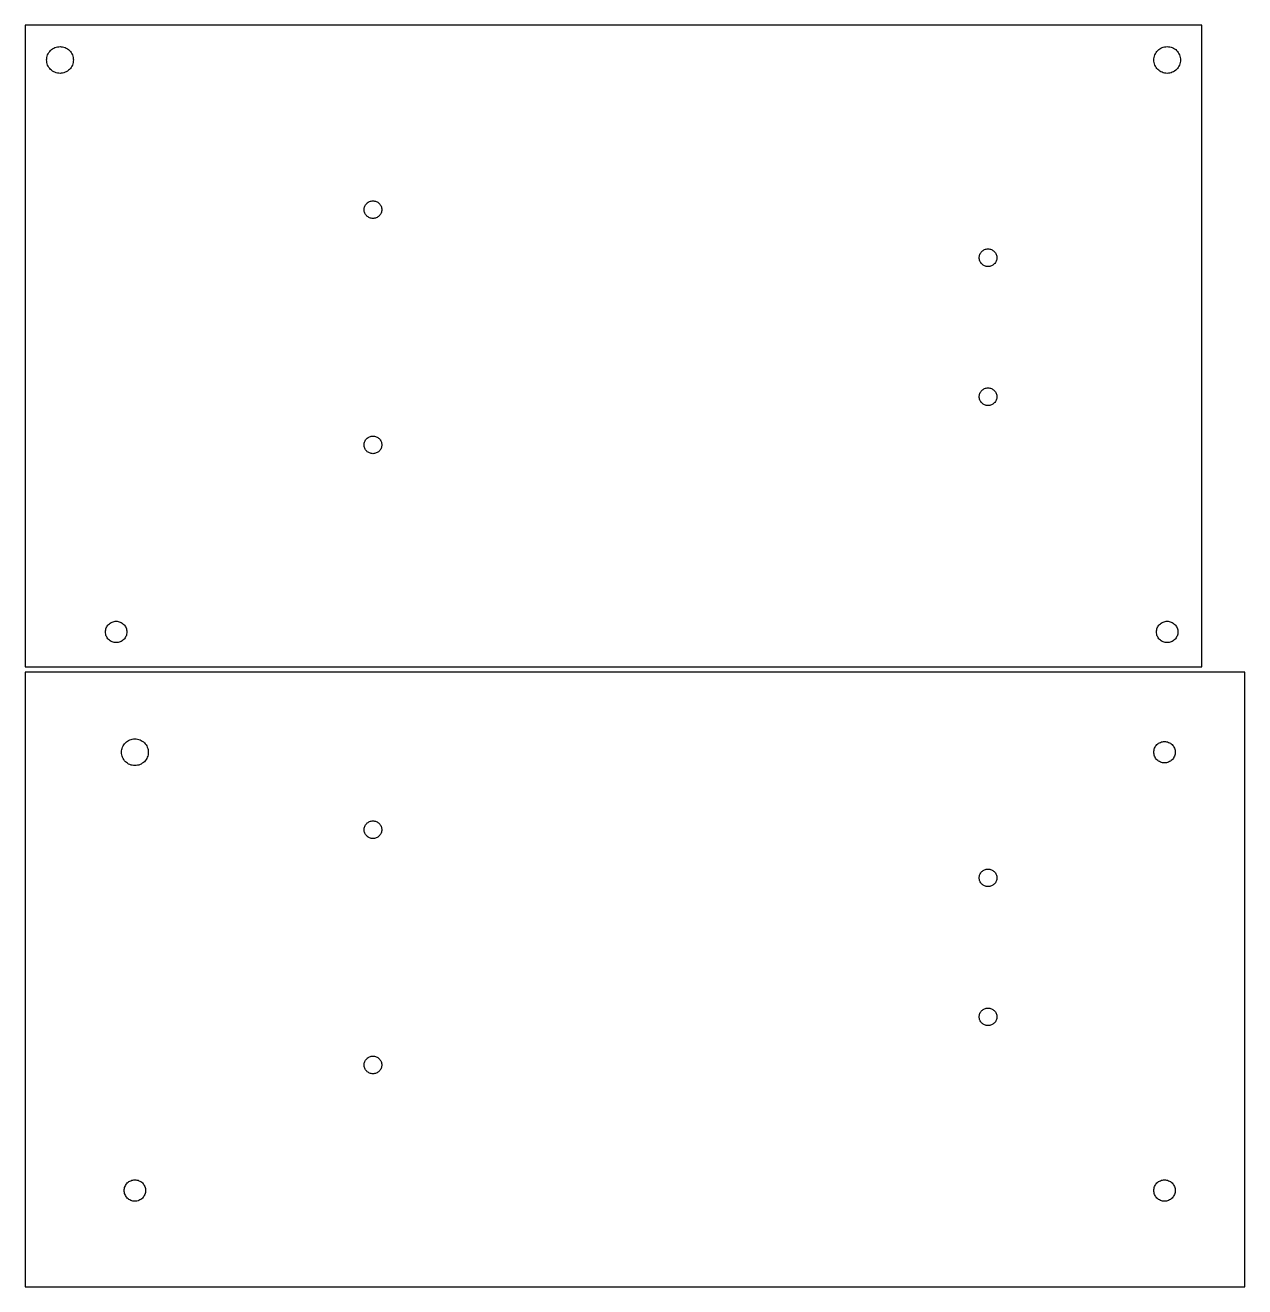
# Model space of a CAD drawing. Header units: metres. Extents: x 0 to 228, y 0 to 357.
# Drawn here: x 0 to 228, y 0 to 236 of the extents above; entities that cross this region are included whole.
import ezdxf

# ---------------------------------------------------------------- set-up
doc = ezdxf.new("R2010")
doc.units = ezdxf.units.M

msp = doc.modelspace()

# ---------------------------------------------------------------- linework, layer by layer
for p, q in [((220, 236), (0, 236)), ((0, 236), (0, 116)), ((220, 116), (220, 236)), ((4.73222, 231.268), (4.91402, 231.433)), ((4.91402, 231.433), (5.11107, 231.579)), ((5.11107, 231.579), (5.3215, 231.705)), ((5.3215, 231.705), (5.54329, 231.81)), ((5.54329, 231.81), (5.77428, 231.892)), ((5.77428, 231.892), (6.01227, 231.952)), ((6.01227, 231.952), (6.25494, 231.988)), ((6.25494, 231.988), (6.5, 232)), ((6.5, 232), (6.74504, 231.988)), ((6.74504, 231.988), (6.98772, 231.952)), ((6.98772, 231.952), (7.22571, 231.892)), ((7.22571, 231.892), (7.4567, 231.81)), ((7.4567, 231.81), (7.67848, 231.705)), ((7.67848, 231.705), (7.88892, 231.579)), ((7.88892, 231.579), (8.08597, 231.433)), ((8.08597, 231.433), (8.26776, 231.268)), ((211.732, 231.268), (211.914, 231.433)), ((211.914, 231.433), (212.111, 231.579)), ((212.111, 231.579), (212.322, 231.705)), ((212.322, 231.705), (212.543, 231.81)), ((212.543, 231.81), (212.774, 231.892)), ((212.774, 231.892), (213.012, 231.952)), ((213.012, 231.952), (213.255, 231.988)), ((213.255, 231.988), (213.5, 232)), ((213.5, 232), (213.745, 231.988)), ((213.745, 231.988), (213.988, 231.952)), ((213.988, 231.952), (214.226, 231.892)), ((214.226, 231.892), (214.457, 231.81)), ((214.457, 231.81), (214.678, 231.705)), ((214.678, 231.705), (214.889, 231.579)), ((214.889, 231.579), (215.086, 231.433)), ((215.086, 231.433), (215.268, 231.268)), ((4, 229.5), (4.01202, 229.745)), ((4.01202, 229.255), (4, 229.5)), ((4.01202, 229.745), (4.04803, 229.988)), ((4.04803, 229.012), (4.01202, 229.255)), ((4.04803, 229.988), (4.10764, 230.226)), ((4.10764, 228.774), (4.04803, 229.012)), ((4.10764, 230.226), (4.19029, 230.457)), ((4.19029, 230.457), (4.2952, 230.678)), ((4.2952, 230.678), (4.42133, 230.889)), ((4.42133, 230.889), (4.56746, 231.086)), ((4.56746, 231.086), (4.73222, 231.268)), ((8.26776, 231.268), (8.43253, 231.086)), ((8.43253, 231.086), (8.57866, 230.889)), ((8.57866, 230.889), (8.70479, 230.678)), ((8.70479, 230.678), (8.80969, 230.457)), ((8.80969, 230.457), (8.89235, 230.226)), ((8.89235, 230.226), (8.95195, 229.988)), ((8.95195, 229.012), (8.89235, 228.774)), ((8.95195, 229.988), (8.98796, 229.745)), ((8.98796, 229.255), (8.95195, 229.012)), ((8.98796, 229.745), (9, 229.5)), ((9, 229.5), (8.98796, 229.255)), ((211, 229.5), (211.012, 229.745)), ((211.012, 229.255), (211, 229.5)), ((211.012, 229.745), (211.048, 229.988)), ((211.048, 229.012), (211.012, 229.255)), ((211.048, 229.988), (211.108, 230.226)), ((211.108, 228.774), (211.048, 229.012)), ((211.108, 230.226), (211.19, 230.457)), ((211.19, 230.457), (211.295, 230.678)), ((211.295, 230.678), (211.421, 230.889)), ((211.421, 230.889), (211.567, 231.086)), ((211.567, 231.086), (211.732, 231.268)), ((215.268, 231.268), (215.433, 231.086)), ((215.433, 231.086), (215.579, 230.889)), ((215.579, 230.889), (215.705, 230.678)), ((215.705, 230.678), (215.81, 230.457)), ((215.81, 230.457), (215.892, 230.226)), ((215.892, 230.226), (215.952, 229.988)), ((215.952, 229.012), (215.892, 228.774)), ((215.952, 229.988), (215.988, 229.745)), ((215.988, 229.255), (215.952, 229.012)), ((215.988, 229.745), (216, 229.5)), ((216, 229.5), (215.988, 229.255)), ((4.19029, 228.543), (4.10764, 228.774)), ((4.2952, 228.322), (4.19029, 228.543)), ((4.42133, 228.111), (4.2952, 228.322)), ((4.56746, 227.914), (4.42133, 228.111)), ((4.73222, 227.732), (4.56746, 227.914)), ((4.91402, 227.567), (4.73222, 227.732)), ((5.11107, 227.421), (4.91402, 227.567)), ((5.3215, 227.295), (5.11107, 227.421)), ((5.54329, 227.19), (5.3215, 227.295)), ((5.77428, 227.108), (5.54329, 227.19)), ((6.01227, 227.048), (5.77428, 227.108)), ((6.25494, 227.012), (6.01227, 227.048)), ((6.5, 227), (6.25494, 227.012)), ((6.74504, 227.012), (6.5, 227)), ((6.98772, 227.048), (6.74504, 227.012)), ((7.22571, 227.108), (6.98772, 227.048)), ((7.4567, 227.19), (7.22571, 227.108)), ((7.67848, 227.295), (7.4567, 227.19)), ((7.88892, 227.421), (7.67848, 227.295)), ((8.08597, 227.567), (7.88892, 227.421)), ((8.26776, 227.732), (8.08597, 227.567)), ((8.43253, 227.914), (8.26776, 227.732)), ((8.57866, 228.111), (8.43253, 227.914)), ((8.70479, 228.322), (8.57866, 228.111)), ((8.80969, 228.543), (8.70479, 228.322)), ((8.89235, 228.774), (8.80969, 228.543)), ((211.19, 228.543), (211.108, 228.774)), ((211.295, 228.322), (211.19, 228.543)), ((211.421, 228.111), (211.295, 228.322)), ((211.567, 227.914), (211.421, 228.111)), ((211.732, 227.732), (211.567, 227.914)), ((211.914, 227.567), (211.732, 227.732)), ((212.111, 227.421), (211.914, 227.567)), ((212.322, 227.295), (212.111, 227.421)), ((212.543, 227.19), (212.322, 227.295)), ((212.774, 227.108), (212.543, 227.19)), ((213.012, 227.048), (212.774, 227.108)), ((213.255, 227.012), (213.012, 227.048)), ((213.5, 227), (213.255, 227.012)), ((213.745, 227.012), (213.5, 227)), ((213.988, 227.048), (213.745, 227.012)), ((214.226, 227.108), (213.988, 227.048)), ((214.457, 227.19), (214.226, 227.108)), ((214.678, 227.295), (214.457, 227.19)), ((214.889, 227.421), (214.678, 227.295)), ((215.086, 227.567), (214.889, 227.421)), ((215.268, 227.732), (215.086, 227.567)), ((215.433, 227.914), (215.268, 227.732)), ((215.579, 228.111), (215.433, 227.914)), ((215.705, 228.322), (215.579, 228.111)), ((215.81, 228.543), (215.705, 228.322)), ((215.892, 228.774), (215.81, 228.543)), ((64.2222, 202.955), (64.3686, 203.024)), ((64.3686, 203.024), (64.521, 203.079)), ((64.521, 203.079), (64.6781, 203.118)), ((64.6781, 203.118), (64.8383, 203.142)), ((64.8383, 203.142), (65, 203.15)), ((65, 203.15), (65.1617, 203.142)), ((65.1617, 203.142), (65.3219, 203.118)), ((65.3219, 203.118), (65.479, 203.079)), ((65.479, 203.079), (65.6314, 203.024)), ((65.6314, 203.024), (65.7778, 202.955)), ((63.35, 201.5), (63.3579, 201.662)), ((63.3579, 201.338), (63.35, 201.5)), ((63.3579, 201.662), (63.3817, 201.822)), ((63.3817, 201.178), (63.3579, 201.338)), ((63.3817, 201.822), (63.4211, 201.979)), ((63.4211, 201.021), (63.3817, 201.178)), ((63.4211, 201.979), (63.4756, 202.131)), ((63.4756, 200.869), (63.4211, 201.021)), ((63.4756, 202.131), (63.5448, 202.278)), ((63.5448, 200.722), (63.4756, 200.869)), ((63.5448, 202.278), (63.6281, 202.417)), ((63.6281, 200.583), (63.5448, 200.722)), ((63.6281, 202.417), (63.7245, 202.547)), ((63.7245, 202.547), (63.8333, 202.667)), ((63.8333, 202.667), (63.9532, 202.775)), ((63.9532, 202.775), (64.0833, 202.872)), ((64.0833, 202.872), (64.2222, 202.955)), ((65.7778, 202.955), (65.9167, 202.872)), ((65.9167, 202.872), (66.0468, 202.775)), ((66.0468, 202.775), (66.1667, 202.667)), ((66.1667, 202.667), (66.2755, 202.547)), ((66.2755, 202.547), (66.3719, 202.417)), ((66.3719, 202.417), (66.4552, 202.278)), ((66.4552, 200.722), (66.3719, 200.583)), ((66.4552, 202.278), (66.5244, 202.131)), ((66.5244, 200.869), (66.4552, 200.722)), ((66.5244, 202.131), (66.5789, 201.979)), ((66.5789, 201.021), (66.5244, 200.869)), ((66.5789, 201.979), (66.6183, 201.822)), ((66.6183, 201.178), (66.5789, 201.021)), ((66.6183, 201.822), (66.6421, 201.662)), ((66.6421, 201.338), (66.6183, 201.178)), ((66.6421, 201.662), (66.65, 201.5)), ((66.65, 201.5), (66.6421, 201.338)), ((63.7245, 200.453), (63.6281, 200.583)), ((63.8333, 200.333), (63.7245, 200.453)), ((63.9532, 200.225), (63.8333, 200.333)), ((64.0833, 200.128), (63.9532, 200.225)), ((64.2222, 200.045), (64.0833, 200.128)), ((64.3686, 199.976), (64.2222, 200.045)), ((64.521, 199.921), (64.3686, 199.976)), ((64.6781, 199.882), (64.521, 199.921)), ((64.8383, 199.858), (64.6781, 199.882)), ((65, 199.85), (64.8383, 199.858)), ((65.1617, 199.858), (65, 199.85)), ((65.3219, 199.882), (65.1617, 199.858)), ((65.479, 199.921), (65.3219, 199.882)), ((65.6314, 199.976), (65.479, 199.921)), ((65.7778, 200.045), (65.6314, 199.976)), ((65.9167, 200.128), (65.7778, 200.045)), ((66.0468, 200.225), (65.9167, 200.128)), ((66.1667, 200.333), (66.0468, 200.225)), ((66.2755, 200.453), (66.1667, 200.333)), ((66.3719, 200.583), (66.2755, 200.453)), ((178.628, 193.417), (178.725, 193.547)), ((178.725, 193.547), (178.833, 193.667)), ((178.833, 193.667), (178.953, 193.775)), ((178.953, 193.775), (179.083, 193.872)), ((179.083, 193.872), (179.222, 193.955)), ((179.222, 193.955), (179.369, 194.024)), ((179.369, 194.024), (179.521, 194.079)), ((179.521, 194.079), (179.678, 194.118)), ((179.678, 194.118), (179.838, 194.142)), ((179.838, 194.142), (180, 194.15)), ((180, 194.15), (180.162, 194.142)), ((180.162, 194.142), (180.322, 194.118)), ((180.322, 194.118), (180.479, 194.079)), ((180.479, 194.079), (180.631, 194.024)), ((180.631, 194.024), (180.778, 193.955)), ((180.778, 193.955), (180.917, 193.872)), ((180.917, 193.872), (181.047, 193.775)), ((181.047, 193.775), (181.167, 193.667)), ((181.167, 193.667), (181.275, 193.547)), ((181.275, 193.547), (181.372, 193.417)), ((178.35, 192.5), (178.358, 192.662)), ((178.358, 192.338), (178.35, 192.5)), ((178.358, 192.662), (178.382, 192.822)), ((178.382, 192.178), (178.358, 192.338)), ((178.382, 192.822), (178.421, 192.979)), ((178.421, 192.021), (178.382, 192.178)), ((178.421, 192.979), (178.476, 193.131)), ((178.476, 191.869), (178.421, 192.021)), ((178.476, 193.131), (178.545, 193.278)), ((178.545, 191.722), (178.476, 191.869)), ((178.545, 193.278), (178.628, 193.417)), ((178.628, 191.583), (178.545, 191.722)), ((178.725, 191.453), (178.628, 191.583)), ((178.833, 191.333), (178.725, 191.453)), ((178.953, 191.225), (178.833, 191.333)), ((179.083, 191.128), (178.953, 191.225)), ((181.047, 191.225), (180.917, 191.128)), ((181.167, 191.333), (181.047, 191.225)), ((181.275, 191.453), (181.167, 191.333)), ((181.372, 191.583), (181.275, 191.453)), ((181.372, 193.417), (181.455, 193.278)), ((181.455, 191.722), (181.372, 191.583)), ((181.455, 193.278), (181.524, 193.131)), ((181.524, 191.869), (181.455, 191.722)), ((181.524, 193.131), (181.579, 192.979)), ((181.579, 192.021), (181.524, 191.869)), ((181.579, 192.979), (181.618, 192.822)), ((181.618, 192.178), (181.579, 192.021)), ((181.618, 192.822), (181.642, 192.662)), ((181.642, 192.338), (181.618, 192.178)), ((181.642, 192.662), (181.65, 192.5)), ((181.65, 192.5), (181.642, 192.338)), ((179.222, 191.045), (179.083, 191.128)), ((179.369, 190.976), (179.222, 191.045)), ((179.521, 190.921), (179.369, 190.976)), ((179.678, 190.882), (179.521, 190.921)), ((179.838, 190.858), (179.678, 190.882)), ((180, 190.85), (179.838, 190.858)), ((180.162, 190.858), (180, 190.85)), ((180.322, 190.882), (180.162, 190.858)), ((180.479, 190.921), (180.322, 190.882)), ((180.631, 190.976), (180.479, 190.921)), ((180.778, 191.045), (180.631, 190.976)), ((180.917, 191.128), (180.778, 191.045)), ((178.725, 167.547), (178.833, 167.667)), ((178.833, 167.667), (178.953, 167.775)), ((178.953, 167.775), (179.083, 167.872)), ((179.083, 167.872), (179.222, 167.955)), ((179.222, 167.955), (179.369, 168.024)), ((179.369, 168.024), (179.521, 168.079)), ((179.521, 168.079), (179.678, 168.118)), ((179.678, 168.118), (179.838, 168.142)), ((179.838, 168.142), (180, 168.15)), ((180, 168.15), (180.162, 168.142)), ((180.162, 168.142), (180.322, 168.118)), ((180.322, 168.118), (180.479, 168.079)), ((180.479, 168.079), (180.631, 168.024)), ((180.631, 168.024), (180.778, 167.955)), ((180.778, 167.955), (180.917, 167.872)), ((180.917, 167.872), (181.047, 167.775)), ((181.047, 167.775), (181.167, 167.667)), ((181.167, 167.667), (181.275, 167.547)), ((178.35, 166.5), (178.358, 166.662)), ((178.358, 166.338), (178.35, 166.5)), ((178.358, 166.662), (178.382, 166.822)), ((178.382, 166.178), (178.358, 166.338)), ((178.382, 166.822), (178.421, 166.979)), ((178.421, 166.021), (178.382, 166.178)), ((178.421, 166.979), (178.476, 167.131)), ((178.476, 165.869), (178.421, 166.021)), ((178.476, 167.131), (178.545, 167.278)), ((178.545, 165.722), (178.476, 165.869)), ((178.545, 167.278), (178.628, 167.417)), ((178.628, 165.583), (178.545, 165.722)), ((178.628, 167.417), (178.725, 167.547)), ((178.725, 165.453), (178.628, 165.583)), ((178.833, 165.333), (178.725, 165.453)), ((178.953, 165.225), (178.833, 165.333)), ((179.083, 165.128), (178.953, 165.225)), ((181.047, 165.225), (180.917, 165.128)), ((181.167, 165.333), (181.047, 165.225)), ((181.275, 165.453), (181.167, 165.333)), ((181.275, 167.547), (181.372, 167.417)), ((181.372, 165.583), (181.275, 165.453)), ((181.372, 167.417), (181.455, 167.278)), ((181.455, 165.722), (181.372, 165.583)), ((181.455, 167.278), (181.524, 167.131)), ((181.524, 165.869), (181.455, 165.722)), ((181.524, 167.131), (181.579, 166.979)), ((181.579, 166.021), (181.524, 165.869)), ((181.579, 166.979), (181.618, 166.822)), ((181.618, 166.178), (181.579, 166.021)), ((181.618, 166.822), (181.642, 166.662)), ((181.642, 166.338), (181.618, 166.178)), ((181.642, 166.662), (181.65, 166.5)), ((181.65, 166.5), (181.642, 166.338)), ((179.222, 165.045), (179.083, 165.128)), ((179.369, 164.976), (179.222, 165.045)), ((179.521, 164.921), (179.369, 164.976)), ((179.678, 164.882), (179.521, 164.921)), ((179.838, 164.858), (179.678, 164.882)), ((180, 164.85), (179.838, 164.858)), ((180.162, 164.858), (180, 164.85)), ((180.322, 164.882), (180.162, 164.858)), ((180.479, 164.921), (180.322, 164.882)), ((180.631, 164.976), (180.479, 164.921)), ((180.778, 165.045), (180.631, 164.976)), ((180.917, 165.128), (180.778, 165.045)), ((63.4211, 157.979), (63.4756, 158.131)), ((63.4756, 158.131), (63.5448, 158.278)), ((63.5448, 158.278), (63.6281, 158.417)), ((63.6281, 158.417), (63.7245, 158.547)), ((63.7245, 158.547), (63.8333, 158.667)), ((63.8333, 158.667), (63.9532, 158.775)), ((63.9532, 158.775), (64.0833, 158.872)), ((64.0833, 158.872), (64.2222, 158.955)), ((64.2222, 158.955), (64.3686, 159.024)), ((64.3686, 159.024), (64.521, 159.079)), ((64.521, 159.079), (64.6781, 159.118)), ((64.6781, 159.118), (64.8383, 159.142)), ((64.8383, 159.142), (65, 159.15)), ((65, 159.15), (65.1617, 159.142)), ((65.1617, 159.142), (65.3219, 159.118)), ((65.3219, 159.118), (65.479, 159.079)), ((65.479, 159.079), (65.6314, 159.024)), ((65.6314, 159.024), (65.7778, 158.955)), ((65.7778, 158.955), (65.9167, 158.872)), ((65.9167, 158.872), (66.0468, 158.775)), ((66.0468, 158.775), (66.1667, 158.667)), ((66.1667, 158.667), (66.2755, 158.547)), ((66.2755, 158.547), (66.3719, 158.417)), ((66.3719, 158.417), (66.4552, 158.278)), ((66.4552, 158.278), (66.5244, 158.131)), ((66.5244, 158.131), (66.5789, 157.979)), ((63.35, 157.5), (63.3579, 157.662)), ((63.3579, 157.338), (63.35, 157.5)), ((63.3579, 157.662), (63.3817, 157.822)), ((63.3817, 157.178), (63.3579, 157.338)), ((63.3817, 157.822), (63.4211, 157.979)), ((63.4211, 157.021), (63.3817, 157.178)), ((63.4756, 156.869), (63.4211, 157.021)), ((63.5448, 156.722), (63.4756, 156.869)), ((63.6281, 156.583), (63.5448, 156.722)), ((63.7245, 156.453), (63.6281, 156.583)), ((63.8333, 156.333), (63.7245, 156.453)), ((63.9532, 156.225), (63.8333, 156.333)), ((64.0833, 156.128), (63.9532, 156.225)), ((64.2222, 156.045), (64.0833, 156.128)), ((64.3686, 155.976), (64.2222, 156.045)), ((64.521, 155.921), (64.3686, 155.976)), ((64.6781, 155.882), (64.521, 155.921)), ((64.8383, 155.858), (64.6781, 155.882)), ((65, 155.85), (64.8383, 155.858)), ((65.1617, 155.858), (65, 155.85)), ((65.3219, 155.882), (65.1617, 155.858)), ((65.479, 155.921), (65.3219, 155.882)), ((65.6314, 155.976), (65.479, 155.921)), ((65.7778, 156.045), (65.6314, 155.976)), ((65.9167, 156.128), (65.7778, 156.045)), ((66.0468, 156.225), (65.9167, 156.128)), ((66.1667, 156.333), (66.0468, 156.225)), ((66.2755, 156.453), (66.1667, 156.333)), ((66.3719, 156.583), (66.2755, 156.453)), ((66.4552, 156.722), (66.3719, 156.583)), ((66.5244, 156.869), (66.4552, 156.722)), ((66.5789, 157.021), (66.5244, 156.869)), ((66.5789, 157.979), (66.6183, 157.822)), ((66.6183, 157.178), (66.5789, 157.021)), ((66.6183, 157.822), (66.6421, 157.662)), ((66.6421, 157.338), (66.6183, 157.178)), ((66.6421, 157.662), (66.65, 157.5)), ((66.65, 157.5), (66.6421, 157.338)), ((15.0096, 122.696), (15.0384, 122.89)), ((15.0384, 122.89), (15.0861, 123.081)), ((15.0861, 123.081), (15.1522, 123.265)), ((15.1522, 123.265), (15.2361, 123.443)), ((15.2361, 123.443), (15.3371, 123.611)), ((15.3371, 123.611), (15.454, 123.769)), ((15.454, 123.769), (15.5858, 123.914)), ((15.5858, 123.914), (15.7312, 124.046)), ((15.7312, 124.046), (15.8889, 124.163)), ((15.8889, 124.163), (16.0572, 124.264)), ((16.0572, 124.264), (16.2346, 124.348)), ((16.2346, 124.348), (16.4194, 124.414)), ((16.4194, 124.414), (16.6098, 124.462)), ((16.6098, 124.462), (16.804, 124.49)), ((16.804, 124.49), (17, 124.5)), ((17, 124.5), (17.196, 124.49)), ((17.196, 124.49), (17.3902, 124.462)), ((17.3902, 124.462), (17.5806, 124.414)), ((17.5806, 124.414), (17.7654, 124.348)), ((17.7654, 124.348), (17.9428, 124.264)), ((17.9428, 124.264), (18.1111, 124.163)), ((18.1111, 124.163), (18.2688, 124.046)), ((18.2688, 124.046), (18.4142, 123.914)), ((18.4142, 123.914), (18.546, 123.769)), ((18.546, 123.769), (18.6629, 123.611)), ((18.6629, 123.611), (18.7638, 123.443)), ((18.7638, 123.443), (18.8477, 123.265)), ((18.8477, 123.265), (18.9139, 123.081)), ((18.9139, 123.081), (18.9616, 122.89)), ((18.9616, 122.89), (18.9904, 122.696)), ((211.51, 122.696), (211.538, 122.89)), ((211.538, 122.89), (211.586, 123.081)), ((211.586, 123.081), (211.652, 123.265)), ((211.652, 123.265), (211.736, 123.443)), ((211.736, 123.443), (211.837, 123.611)), ((211.837, 123.611), (211.954, 123.769)), ((211.954, 123.769), (212.086, 123.914)), ((212.086, 123.914), (212.231, 124.046)), ((212.231, 124.046), (212.389, 124.163)), ((212.389, 124.163), (212.557, 124.264)), ((212.557, 124.264), (212.735, 124.348)), ((212.735, 124.348), (212.919, 124.414)), ((212.919, 124.414), (213.11, 124.462)), ((213.11, 124.462), (213.304, 124.49)), ((213.304, 124.49), (213.5, 124.5)), ((213.5, 124.5), (213.696, 124.49)), ((213.696, 124.49), (213.89, 124.462)), ((213.89, 124.462), (214.081, 124.414)), ((214.081, 124.414), (214.265, 124.348)), ((214.265, 124.348), (214.443, 124.264)), ((214.443, 124.264), (214.611, 124.163)), ((214.611, 124.163), (214.769, 124.046)), ((214.769, 124.046), (214.914, 123.914)), ((214.914, 123.914), (215.046, 123.769)), ((215.046, 123.769), (215.163, 123.611)), ((215.163, 123.611), (215.264, 123.443)), ((215.264, 123.443), (215.348, 123.265)), ((215.348, 123.265), (215.414, 123.081)), ((215.414, 123.081), (215.462, 122.89)), ((215.462, 122.89), (215.49, 122.696)), ((15, 122.5), (15.0096, 122.696)), ((15.0096, 122.304), (15, 122.5)), ((15.0384, 122.11), (15.0096, 122.304)), ((15.0861, 121.919), (15.0384, 122.11)), ((15.1522, 121.735), (15.0861, 121.919)), ((15.2361, 121.557), (15.1522, 121.735)), ((15.3371, 121.389), (15.2361, 121.557)), ((15.454, 121.231), (15.3371, 121.389)), ((15.5858, 121.086), (15.454, 121.231)), ((15.7312, 120.954), (15.5858, 121.086)), ((15.8889, 120.837), (15.7312, 120.954)), ((16.0572, 120.736), (15.8889, 120.837)), ((16.2346, 120.652), (16.0572, 120.736)), ((16.4194, 120.586), (16.2346, 120.652)), ((16.6098, 120.538), (16.4194, 120.586)), ((16.804, 120.51), (16.6098, 120.538)), ((17, 120.5), (16.804, 120.51)), ((17.196, 120.51), (17, 120.5)), ((17.3902, 120.538), (17.196, 120.51)), ((17.5806, 120.586), (17.3902, 120.538)), ((17.7654, 120.652), (17.5806, 120.586)), ((17.9428, 120.736), (17.7654, 120.652)), ((18.1111, 120.837), (17.9428, 120.736)), ((18.2688, 120.954), (18.1111, 120.837)), ((18.4142, 121.086), (18.2688, 120.954)), ((18.546, 121.231), (18.4142, 121.086)), ((18.6629, 121.389), (18.546, 121.231)), ((18.7638, 121.557), (18.6629, 121.389)), ((18.8477, 121.735), (18.7638, 121.557)), ((18.9139, 121.919), (18.8477, 121.735)), ((18.9616, 122.11), (18.9139, 121.919)), ((18.9904, 122.304), (18.9616, 122.11)), ((18.9904, 122.696), (19, 122.5)), ((19, 122.5), (18.9904, 122.304)), ((211.5, 122.5), (211.51, 122.696)), ((211.51, 122.304), (211.5, 122.5)), ((211.538, 122.11), (211.51, 122.304)), ((211.586, 121.919), (211.538, 122.11)), ((211.652, 121.735), (211.586, 121.919)), ((211.736, 121.557), (211.652, 121.735)), ((211.837, 121.389), (211.736, 121.557)), ((211.954, 121.231), (211.837, 121.389)), ((212.086, 121.086), (211.954, 121.231)), ((212.231, 120.954), (212.086, 121.086)), ((212.389, 120.837), (212.231, 120.954)), ((212.557, 120.736), (212.389, 120.837)), ((212.735, 120.652), (212.557, 120.736)), ((212.919, 120.586), (212.735, 120.652)), ((213.11, 120.538), (212.919, 120.586)), ((213.304, 120.51), (213.11, 120.538)), ((213.5, 120.5), (213.304, 120.51)), ((213.696, 120.51), (213.5, 120.5)), ((213.89, 120.538), (213.696, 120.51)), ((214.081, 120.586), (213.89, 120.538)), ((214.265, 120.652), (214.081, 120.586)), ((214.443, 120.736), (214.265, 120.652)), ((214.611, 120.837), (214.443, 120.736)), ((214.769, 120.954), (214.611, 120.837)), ((214.914, 121.086), (214.769, 120.954)), ((215.046, 121.231), (214.914, 121.086)), ((215.163, 121.389), (215.046, 121.231)), ((215.264, 121.557), (215.163, 121.389)), ((215.348, 121.735), (215.264, 121.557)), ((215.414, 121.919), (215.348, 121.735)), ((215.462, 122.11), (215.414, 121.919)), ((215.49, 122.304), (215.462, 122.11)), ((215.49, 122.696), (215.5, 122.5)), ((215.5, 122.5), (215.49, 122.304)), ((0, 116), (220, 116)), ((228, 115), (0, 115)), ((0, 115), (0, 0)), ((228, 0), (228, 115)), ((18.4213, 101.389), (18.5675, 101.586)), ((18.5675, 101.586), (18.7322, 101.768)), ((18.7322, 101.768), (18.914, 101.933)), ((18.914, 101.933), (19.1111, 102.079)), ((19.1111, 102.079), (19.3215, 102.205)), ((19.3215, 102.205), (19.5433, 102.31)), ((19.5433, 102.31), (19.7743, 102.392)), ((19.7743, 102.392), (20.0123, 102.452)), ((20.0123, 102.452), (20.2549, 102.488)), ((20.2549, 102.488), (20.5, 102.5)), ((20.5, 102.5), (20.745, 102.488)), ((20.745, 102.488), (20.9877, 102.452)), ((20.9877, 102.452), (21.2257, 102.392)), ((21.2257, 102.392), (21.4567, 102.31)), ((21.4567, 102.31), (21.6785, 102.205)), ((21.6785, 102.205), (21.8889, 102.079)), ((21.8889, 102.079), (22.086, 101.933)), ((22.086, 101.933), (22.2678, 101.768)), ((22.2678, 101.768), (22.4325, 101.586)), ((22.4325, 101.586), (22.5787, 101.389)), ((211.586, 101.414), (211.731, 101.546)), ((211.731, 101.546), (211.889, 101.663)), ((211.889, 101.663), (212.057, 101.764)), ((212.057, 101.764), (212.235, 101.848)), ((212.235, 101.848), (212.419, 101.914)), ((212.419, 101.914), (212.61, 101.962)), ((212.61, 101.962), (212.804, 101.99)), ((212.804, 101.99), (213, 102)), ((213, 102), (213.196, 101.99)), ((213.196, 101.99), (213.39, 101.962)), ((213.39, 101.962), (213.581, 101.914)), ((213.581, 101.914), (213.765, 101.848)), ((213.765, 101.848), (213.943, 101.764)), ((213.943, 101.764), (214.111, 101.663)), ((214.111, 101.663), (214.269, 101.546)), ((214.269, 101.546), (214.414, 101.414)), ((18, 100), (18.012, 100.245)), ((18.012, 99.755), (18, 100)), ((18.012, 100.245), (18.048, 100.488)), ((18.048, 99.5123), (18.012, 99.755)), ((18.048, 100.488), (18.1076, 100.726)), ((18.1076, 99.2743), (18.048, 99.5123)), ((18.1076, 100.726), (18.1903, 100.957)), ((18.1903, 99.0433), (18.1076, 99.2743)), ((18.1903, 100.957), (18.2952, 101.178)), ((18.2952, 101.178), (18.4213, 101.389)), ((22.5787, 101.389), (22.7048, 101.178)), ((22.7048, 101.178), (22.8097, 100.957)), ((22.8097, 100.957), (22.8923, 100.726)), ((22.8923, 99.2743), (22.8097, 99.0433)), ((22.8923, 100.726), (22.952, 100.488)), ((22.952, 99.5123), (22.8923, 99.2743)), ((22.952, 100.488), (22.988, 100.245)), ((22.988, 99.755), (22.952, 99.5123)), ((22.988, 100.245), (23, 100)), ((23, 100), (22.988, 99.755)), ((211, 100), (211.01, 100.196)), ((211.01, 99.804), (211, 100)), ((211.01, 100.196), (211.038, 100.39)), ((211.038, 99.6098), (211.01, 99.804)), ((211.038, 100.39), (211.086, 100.581)), ((211.086, 99.4194), (211.038, 99.6098)), ((211.086, 100.581), (211.152, 100.765)), ((211.152, 99.2346), (211.086, 99.4194)), ((211.152, 100.765), (211.236, 100.943)), ((211.236, 99.0572), (211.152, 99.2346)), ((211.236, 100.943), (211.337, 101.111)), ((211.337, 101.111), (211.454, 101.269)), ((211.454, 101.269), (211.586, 101.414)), ((214.414, 101.414), (214.546, 101.269)), ((214.546, 101.269), (214.663, 101.111)), ((214.663, 101.111), (214.764, 100.943)), ((214.764, 100.943), (214.848, 100.765)), ((214.848, 99.2346), (214.764, 99.0572)), ((214.848, 100.765), (214.914, 100.581)), ((214.914, 99.4194), (214.848, 99.2346)), ((214.914, 100.581), (214.962, 100.39)), ((214.962, 99.6098), (214.914, 99.4194)), ((214.962, 100.39), (214.99, 100.196)), ((214.99, 99.804), (214.962, 99.6098)), ((214.99, 100.196), (215, 100)), ((215, 100), (214.99, 99.804)), ((18.2952, 98.8215), (18.1903, 99.0433)), ((18.4213, 98.6111), (18.2952, 98.8215)), ((18.5675, 98.414), (18.4213, 98.6111)), ((18.7322, 98.2322), (18.5675, 98.414)), ((18.914, 98.0675), (18.7322, 98.2322)), ((19.1111, 97.9213), (18.914, 98.0675)), ((19.3215, 97.7952), (19.1111, 97.9213)), ((19.5433, 97.6903), (19.3215, 97.7952)), ((19.7743, 97.6077), (19.5433, 97.6903)), ((20.0123, 97.548), (19.7743, 97.6077)), ((20.2549, 97.512), (20.0123, 97.548)), ((20.5, 97.5), (20.2549, 97.512)), ((20.745, 97.512), (20.5, 97.5)), ((20.9877, 97.548), (20.745, 97.512)), ((21.2257, 97.6077), (20.9877, 97.548)), ((21.4567, 97.6903), (21.2257, 97.6077)), ((21.6785, 97.7952), (21.4567, 97.6903)), ((21.8889, 97.9213), (21.6785, 97.7952)), ((22.086, 98.0675), (21.8889, 97.9213)), ((22.2678, 98.2322), (22.086, 98.0675)), ((22.4325, 98.414), (22.2678, 98.2322)), ((22.5787, 98.6111), (22.4325, 98.414)), ((22.7048, 98.8215), (22.5787, 98.6111)), ((22.8097, 99.0433), (22.7048, 98.8215)), ((211.337, 98.8889), (211.236, 99.0572)), ((211.454, 98.7312), (211.337, 98.8889)), ((211.586, 98.5858), (211.454, 98.7312)), ((211.731, 98.454), (211.586, 98.5858)), ((211.889, 98.3371), (211.731, 98.454)), ((212.057, 98.2362), (211.889, 98.3371)), ((212.235, 98.1522), (212.057, 98.2362)), ((212.419, 98.0861), (212.235, 98.1522)), ((212.61, 98.0384), (212.419, 98.0861)), ((212.804, 98.0096), (212.61, 98.0384)), ((213, 98), (212.804, 98.0096)), ((213.196, 98.0096), (213, 98)), ((213.39, 98.0384), (213.196, 98.0096)), ((213.581, 98.0861), (213.39, 98.0384)), ((213.765, 98.1522), (213.581, 98.0861)), ((213.943, 98.2362), (213.765, 98.1522)), ((214.111, 98.3371), (213.943, 98.2362)), ((214.269, 98.454), (214.111, 98.3371)), ((214.414, 98.5858), (214.269, 98.454)), ((214.546, 98.7312), (214.414, 98.5858)), ((214.663, 98.8889), (214.546, 98.7312)), ((214.764, 99.0572), (214.663, 98.8889)), ((63.35, 85.5), (63.3579, 85.6617)), ((63.3579, 85.3383), (63.35, 85.5)), ((63.3579, 85.6617), (63.3817, 85.8219)), ((63.3817, 85.1781), (63.3579, 85.3383)), ((63.3817, 85.8219), (63.4211, 85.979)), ((63.4211, 85.021), (63.3817, 85.1781)), ((63.4211, 85.979), (63.4756, 86.1314)), ((63.4756, 84.8686), (63.4211, 85.021)), ((63.4756, 86.1314), (63.5448, 86.2778)), ((63.5448, 86.2778), (63.6281, 86.4167)), ((63.6281, 86.4167), (63.7245, 86.5467)), ((63.7245, 86.5467), (63.8333, 86.6667)), ((63.8333, 86.6667), (63.9532, 86.7755)), ((63.9532, 86.7755), (64.0833, 86.8719)), ((64.0833, 86.8719), (64.2222, 86.9552)), ((64.2222, 86.9552), (64.3686, 87.0244)), ((64.3686, 87.0244), (64.521, 87.0789)), ((64.521, 87.0789), (64.6781, 87.1183)), ((64.6781, 87.1183), (64.8383, 87.142)), ((64.8383, 87.142), (65, 87.15)), ((65, 87.15), (65.1617, 87.142)), ((65.1617, 87.142), (65.3219, 87.1183)), ((65.3219, 87.1183), (65.479, 87.0789)), ((65.479, 87.0789), (65.6314, 87.0244)), ((65.6314, 87.0244), (65.7778, 86.9552)), ((65.7778, 86.9552), (65.9167, 86.8719)), ((65.9167, 86.8719), (66.0468, 86.7755)), ((66.0468, 86.7755), (66.1667, 86.6667)), ((66.1667, 86.6667), (66.2755, 86.5467)), ((66.2755, 86.5467), (66.3719, 86.4167)), ((66.3719, 86.4167), (66.4552, 86.2778)), ((66.4552, 86.2778), (66.5244, 86.1314)), ((66.5244, 86.1314), (66.5789, 85.979)), ((66.5789, 85.021), (66.5244, 84.8686)), ((66.5789, 85.979), (66.6183, 85.8219)), ((66.6183, 85.1781), (66.5789, 85.021)), ((66.6183, 85.8219), (66.6421, 85.6617)), ((66.6421, 85.3383), (66.6183, 85.1781)), ((66.6421, 85.6617), (66.65, 85.5)), ((66.65, 85.5), (66.6421, 85.3383)), ((63.5448, 84.7222), (63.4756, 84.8686)), ((63.6281, 84.5833), (63.5448, 84.7222)), ((63.7245, 84.4532), (63.6281, 84.5833)), ((63.8333, 84.3333), (63.7245, 84.4532)), ((63.9532, 84.2245), (63.8333, 84.3333)), ((64.0833, 84.1281), (63.9532, 84.2245)), ((64.2222, 84.0448), (64.0833, 84.1281)), ((64.3686, 83.9756), (64.2222, 84.0448)), ((64.521, 83.9211), (64.3686, 83.9756)), ((64.6781, 83.8817), (64.521, 83.9211)), ((64.8383, 83.8579), (64.6781, 83.8817)), ((65, 83.85), (64.8383, 83.8579)), ((65.1617, 83.8579), (65, 83.85)), ((65.3219, 83.8817), (65.1617, 83.8579)), ((65.479, 83.9211), (65.3219, 83.8817)), ((65.6314, 83.9756), (65.479, 83.9211)), ((65.7778, 84.0448), (65.6314, 83.9756)), ((65.9167, 84.1281), (65.7778, 84.0448)), ((66.0468, 84.2245), (65.9167, 84.1281)), ((66.1667, 84.3333), (66.0468, 84.2245)), ((66.2755, 84.4532), (66.1667, 84.3333)), ((66.3719, 84.5833), (66.2755, 84.4532)), ((66.4552, 84.7222), (66.3719, 84.5833)), ((66.5244, 84.8686), (66.4552, 84.7222)), ((179.083, 77.8719), (179.222, 77.9552)), ((179.222, 77.9552), (179.369, 78.0244)), ((179.369, 78.0244), (179.521, 78.0789)), ((179.521, 78.0789), (179.678, 78.1183)), ((179.678, 78.1183), (179.838, 78.142)), ((179.838, 78.142), (180, 78.15)), ((180, 78.15), (180.162, 78.142)), ((180.162, 78.142), (180.322, 78.1183)), ((180.322, 78.1183), (180.479, 78.0789)), ((180.479, 78.0789), (180.631, 78.0244)), ((180.631, 78.0244), (180.778, 77.9552)), ((180.778, 77.9552), (180.917, 77.8719)), ((178.35, 76.5), (178.358, 76.6617)), ((178.358, 76.3383), (178.35, 76.5)), ((178.358, 76.6617), (178.382, 76.8219)), ((178.382, 76.1781), (178.358, 76.3383)), ((178.382, 76.8219), (178.421, 76.979)), ((178.421, 76.021), (178.382, 76.1781)), ((178.421, 76.979), (178.476, 77.1314)), ((178.476, 75.8686), (178.421, 76.021)), ((178.476, 77.1314), (178.545, 77.2778)), ((178.545, 75.7222), (178.476, 75.8686)), ((178.545, 77.2778), (178.628, 77.4167)), ((178.628, 75.5833), (178.545, 75.7222)), ((178.628, 77.4167), (178.725, 77.5467)), ((178.725, 75.4532), (178.628, 75.5833)), ((178.725, 77.5467), (178.833, 77.6667)), ((178.833, 77.6667), (178.953, 77.7755)), ((178.953, 77.7755), (179.083, 77.8719)), ((180.917, 77.8719), (181.047, 77.7755)), ((181.047, 77.7755), (181.167, 77.6667)), ((181.167, 77.6667), (181.275, 77.5467)), ((181.275, 77.5467), (181.372, 77.4167)), ((181.372, 75.5833), (181.275, 75.4532)), ((181.372, 77.4167), (181.455, 77.2778)), ((181.455, 75.7222), (181.372, 75.5833)), ((181.455, 77.2778), (181.524, 77.1314)), ((181.524, 75.8686), (181.455, 75.7222)), ((181.524, 77.1314), (181.579, 76.979)), ((181.579, 76.021), (181.524, 75.8686)), ((181.579, 76.979), (181.618, 76.8219)), ((181.618, 76.1781), (181.579, 76.021)), ((181.618, 76.8219), (181.642, 76.6617)), ((181.642, 76.3383), (181.618, 76.1781)), ((181.642, 76.6617), (181.65, 76.5)), ((181.65, 76.5), (181.642, 76.3383)), ((178.833, 75.3333), (178.725, 75.4532)), ((178.953, 75.2245), (178.833, 75.3333)), ((179.083, 75.1281), (178.953, 75.2245)), ((179.222, 75.0448), (179.083, 75.1281)), ((179.369, 74.9756), (179.222, 75.0448)), ((179.521, 74.9211), (179.369, 74.9756)), ((179.678, 74.8817), (179.521, 74.9211)), ((179.838, 74.8579), (179.678, 74.8817)), ((180, 74.85), (179.838, 74.8579)), ((180.162, 74.8579), (180, 74.85)), ((180.322, 74.8817), (180.162, 74.8579)), ((180.479, 74.9211), (180.322, 74.8817)), ((180.631, 74.9756), (180.479, 74.9211)), ((180.778, 75.0448), (180.631, 74.9756)), ((180.917, 75.1281), (180.778, 75.0448)), ((181.047, 75.2245), (180.917, 75.1281)), ((181.167, 75.3333), (181.047, 75.2245)), ((181.275, 75.4532), (181.167, 75.3333)), ((179.083, 51.8719), (179.222, 51.9552)), ((179.222, 51.9552), (179.369, 52.0244)), ((179.369, 52.0244), (179.521, 52.0789)), ((179.521, 52.0789), (179.678, 52.1183)), ((179.678, 52.1183), (179.838, 52.142)), ((179.838, 52.142), (180, 52.15)), ((180, 52.15), (180.162, 52.142)), ((180.162, 52.142), (180.322, 52.1183)), ((180.322, 52.1183), (180.479, 52.0789)), ((180.479, 52.0789), (180.631, 52.0244)), ((180.631, 52.0244), (180.778, 51.9552)), ((180.778, 51.9552), (180.917, 51.8719)), ((178.35, 50.5), (178.358, 50.6617)), ((178.358, 50.3383), (178.35, 50.5)), ((178.358, 50.6617), (178.382, 50.8219)), ((178.382, 50.1781), (178.358, 50.3383)), ((178.382, 50.8219), (178.421, 50.979)), ((178.421, 50.021), (178.382, 50.1781)), ((178.421, 50.979), (178.476, 51.1314)), ((178.476, 49.8686), (178.421, 50.021)), ((178.476, 51.1314), (178.545, 51.2778)), ((178.545, 49.7222), (178.476, 49.8686)), ((178.545, 51.2778), (178.628, 51.4167)), ((178.628, 49.5833), (178.545, 49.7222)), ((178.628, 51.4167), (178.725, 51.5467)), ((178.725, 49.4532), (178.628, 49.5833)), ((178.725, 51.5467), (178.833, 51.6667)), ((178.833, 51.6667), (178.953, 51.7755)), ((178.953, 51.7755), (179.083, 51.8719)), ((180.917, 51.8719), (181.047, 51.7755)), ((181.047, 51.7755), (181.167, 51.6667)), ((181.167, 51.6667), (181.275, 51.5467)), ((181.275, 51.5467), (181.372, 51.4167)), ((181.372, 49.5833), (181.275, 49.4532)), ((181.372, 51.4167), (181.455, 51.2778)), ((181.455, 49.7222), (181.372, 49.5833)), ((181.455, 51.2778), (181.524, 51.1314)), ((181.524, 49.8686), (181.455, 49.7222)), ((181.524, 51.1314), (181.579, 50.979)), ((181.579, 50.021), (181.524, 49.8686)), ((181.579, 50.979), (181.618, 50.8219)), ((181.618, 50.1781), (181.579, 50.021)), ((181.618, 50.8219), (181.642, 50.6617)), ((181.642, 50.3383), (181.618, 50.1781)), ((181.642, 50.6617), (181.65, 50.5)), ((181.65, 50.5), (181.642, 50.3383)), ((178.833, 49.3333), (178.725, 49.4532)), ((178.953, 49.2245), (178.833, 49.3333)), ((179.083, 49.1281), (178.953, 49.2245)), ((179.222, 49.0448), (179.083, 49.1281)), ((179.369, 48.9756), (179.222, 49.0448)), ((179.521, 48.9211), (179.369, 48.9756)), ((179.678, 48.8817), (179.521, 48.9211)), ((179.838, 48.8579), (179.678, 48.8817)), ((180, 48.85), (179.838, 48.8579)), ((180.162, 48.8579), (180, 48.85)), ((180.322, 48.8817), (180.162, 48.8579)), ((180.479, 48.9211), (180.322, 48.8817)), ((180.631, 48.9756), (180.479, 48.9211)), ((180.778, 49.0448), (180.631, 48.9756)), ((180.917, 49.1281), (180.778, 49.0448)), ((181.047, 49.2245), (180.917, 49.1281)), ((181.167, 49.3333), (181.047, 49.2245)), ((181.275, 49.4532), (181.167, 49.3333)), ((63.6281, 42.4167), (63.7245, 42.5467)), ((63.7245, 42.5467), (63.8333, 42.6667)), ((63.8333, 42.6667), (63.9532, 42.7755)), ((63.9532, 42.7755), (64.0833, 42.8719)), ((64.0833, 42.8719), (64.2222, 42.9552)), ((64.2222, 42.9552), (64.3686, 43.0244)), ((64.3686, 43.0244), (64.521, 43.0789)), ((64.521, 43.0789), (64.6781, 43.1183)), ((64.6781, 43.1183), (64.8383, 43.142)), ((64.8383, 43.142), (65, 43.15)), ((65, 43.15), (65.1617, 43.142)), ((65.1617, 43.142), (65.3219, 43.1183)), ((65.3219, 43.1183), (65.479, 43.0789)), ((65.479, 43.0789), (65.6314, 43.0244)), ((65.6314, 43.0244), (65.7778, 42.9552)), ((65.7778, 42.9552), (65.9167, 42.8719)), ((65.9167, 42.8719), (66.0468, 42.7755)), ((66.0468, 42.7755), (66.1667, 42.6667)), ((66.1667, 42.6667), (66.2755, 42.5467)), ((66.2755, 42.5467), (66.3719, 42.4167)), ((63.35, 41.5), (63.3579, 41.6617)), ((63.3579, 41.3383), (63.35, 41.5)), ((63.3579, 41.6617), (63.3817, 41.8219)), ((63.3817, 41.1781), (63.3579, 41.3383)), ((63.3817, 41.8219), (63.4211, 41.979)), ((63.4211, 41.021), (63.3817, 41.1781)), ((63.4211, 41.979), (63.4756, 42.1314)), ((63.4756, 40.8686), (63.4211, 41.021)), ((63.4756, 42.1314), (63.5448, 42.2778)), ((63.5448, 40.7222), (63.4756, 40.8686)), ((63.5448, 42.2778), (63.6281, 42.4167)), ((63.6281, 40.5833), (63.5448, 40.7222)), ((63.7245, 40.4532), (63.6281, 40.5833)), ((63.8333, 40.3333), (63.7245, 40.4532)), ((63.9532, 40.2245), (63.8333, 40.3333)), ((64.0833, 40.1281), (63.9532, 40.2245)), ((64.2222, 40.0448), (64.0833, 40.1281)), ((65.9167, 40.1281), (65.7778, 40.0448)), ((66.0468, 40.2245), (65.9167, 40.1281)), ((66.1667, 40.3333), (66.0468, 40.2245)), ((66.2755, 40.4532), (66.1667, 40.3333)), ((66.3719, 40.5833), (66.2755, 40.4532)), ((66.3719, 42.4167), (66.4552, 42.2778)), ((66.4552, 40.7222), (66.3719, 40.5833)), ((66.4552, 42.2778), (66.5244, 42.1314)), ((66.5244, 40.8686), (66.4552, 40.7222)), ((66.5244, 42.1314), (66.5789, 41.979)), ((66.5789, 41.021), (66.5244, 40.8686)), ((66.5789, 41.979), (66.6183, 41.8219)), ((66.6183, 41.1781), (66.5789, 41.021)), ((66.6183, 41.8219), (66.6421, 41.6617)), ((66.6421, 41.3383), (66.6183, 41.1781)), ((66.6421, 41.6617), (66.65, 41.5)), ((66.65, 41.5), (66.6421, 41.3383)), ((64.3686, 39.9756), (64.2222, 40.0448)), ((64.521, 39.9211), (64.3686, 39.9756)), ((64.6781, 39.8817), (64.521, 39.9211)), ((64.8383, 39.8579), (64.6781, 39.8817)), ((65, 39.85), (64.8383, 39.8579)), ((65.1617, 39.8579), (65, 39.85)), ((65.3219, 39.8817), (65.1617, 39.8579)), ((65.479, 39.9211), (65.3219, 39.8817)), ((65.6314, 39.9756), (65.479, 39.9211)), ((65.7778, 40.0448), (65.6314, 39.9756)), ((18.6522, 18.7654), (18.7361, 18.9428)), ((18.7361, 18.9428), (18.8371, 19.1111)), ((18.8371, 19.1111), (18.954, 19.2688)), ((18.954, 19.2688), (19.0858, 19.4142)), ((19.0858, 19.4142), (19.2312, 19.546)), ((19.2312, 19.546), (19.3889, 19.6629)), ((19.3889, 19.6629), (19.5572, 19.7638)), ((19.5572, 19.7638), (19.7346, 19.8477)), ((19.7346, 19.8477), (19.9194, 19.9139)), ((19.9194, 19.9139), (20.1098, 19.9616)), ((20.1098, 19.9616), (20.304, 19.9904)), ((20.304, 19.9904), (20.5, 20)), ((20.5, 20), (20.696, 19.9904)), ((20.696, 19.9904), (20.8902, 19.9616)), ((20.8902, 19.9616), (21.0806, 19.9139)), ((21.0806, 19.9139), (21.2654, 19.8477)), ((21.2654, 19.8477), (21.4428, 19.7638)), ((21.4428, 19.7638), (21.6111, 19.6629)), ((21.6111, 19.6629), (21.7688, 19.546)), ((21.7688, 19.546), (21.9142, 19.4142)), ((21.9142, 19.4142), (22.046, 19.2688)), ((22.046, 19.2688), (22.1629, 19.1111)), ((22.1629, 19.1111), (22.2638, 18.9428)), ((22.2638, 18.9428), (22.3477, 18.7654)), ((211.152, 18.7654), (211.236, 18.9428)), ((211.236, 18.9428), (211.337, 19.1111)), ((211.337, 19.1111), (211.454, 19.2688)), ((211.454, 19.2688), (211.586, 19.4142)), ((211.586, 19.4142), (211.731, 19.546)), ((211.731, 19.546), (211.889, 19.6629)), ((211.889, 19.6629), (212.057, 19.7638)), ((212.057, 19.7638), (212.235, 19.8477)), ((212.235, 19.8477), (212.419, 19.9139)), ((212.419, 19.9139), (212.61, 19.9616)), ((212.61, 19.9616), (212.804, 19.9904)), ((212.804, 19.9904), (213, 20)), ((213, 20), (213.196, 19.9904)), ((213.196, 19.9904), (213.39, 19.9616)), ((213.39, 19.9616), (213.581, 19.9139)), ((213.581, 19.9139), (213.765, 19.8477)), ((213.765, 19.8477), (213.943, 19.7638)), ((213.943, 19.7638), (214.111, 19.6629)), ((214.111, 19.6629), (214.269, 19.546)), ((214.269, 19.546), (214.414, 19.4142)), ((214.414, 19.4142), (214.546, 19.2688)), ((214.546, 19.2688), (214.663, 19.1111)), ((214.663, 19.1111), (214.764, 18.9428)), ((214.764, 18.9428), (214.848, 18.7654)), ((18.5, 18), (18.5096, 18.196)), ((18.5096, 17.804), (18.5, 18)), ((18.5096, 18.196), (18.5384, 18.3902)), ((18.5384, 17.6098), (18.5096, 17.804)), ((18.5384, 18.3902), (18.5861, 18.5806)), ((18.5861, 17.4194), (18.5384, 17.6098)), ((18.5861, 18.5806), (18.6522, 18.7654)), ((18.6522, 17.2346), (18.5861, 17.4194)), ((18.7361, 17.0572), (18.6522, 17.2346)), ((18.8371, 16.8889), (18.7361, 17.0572)), ((18.954, 16.7312), (18.8371, 16.8889)), ((19.0858, 16.5858), (18.954, 16.7312)), ((19.2312, 16.454), (19.0858, 16.5858)), ((21.9142, 16.5858), (21.7688, 16.454)), ((22.046, 16.7312), (21.9142, 16.5858)), ((22.1629, 16.8889), (22.046, 16.7312)), ((22.2638, 17.0572), (22.1629, 16.8889)), ((22.3477, 17.2346), (22.2638, 17.0572)), ((22.3477, 18.7654), (22.4139, 18.5806)), ((22.4139, 17.4194), (22.3477, 17.2346)), ((22.4139, 18.5806), (22.4616, 18.3902)), ((22.4616, 17.6098), (22.4139, 17.4194)), ((22.4616, 18.3902), (22.4904, 18.196)), ((22.4904, 17.804), (22.4616, 17.6098)), ((22.4904, 18.196), (22.5, 18)), ((22.5, 18), (22.4904, 17.804)), ((211, 18), (211.01, 18.196)), ((211.01, 17.804), (211, 18)), ((211.01, 18.196), (211.038, 18.3902)), ((211.038, 17.6098), (211.01, 17.804)), ((211.038, 18.3902), (211.086, 18.5806)), ((211.086, 17.4194), (211.038, 17.6098)), ((211.086, 18.5806), (211.152, 18.7654)), ((211.152, 17.2346), (211.086, 17.4194)), ((211.236, 17.0572), (211.152, 17.2346)), ((211.337, 16.8889), (211.236, 17.0572)), ((211.454, 16.7312), (211.337, 16.8889)), ((211.586, 16.5858), (211.454, 16.7312)), ((211.731, 16.454), (211.586, 16.5858)), ((214.414, 16.5858), (214.269, 16.454)), ((214.546, 16.7312), (214.414, 16.5858)), ((214.663, 16.8889), (214.546, 16.7312)), ((214.764, 17.0572), (214.663, 16.8889)), ((214.848, 17.2346), (214.764, 17.0572)), ((214.848, 18.7654), (214.914, 18.5806)), ((214.914, 17.4194), (214.848, 17.2346)), ((214.914, 18.5806), (214.962, 18.3902)), ((214.962, 17.6098), (214.914, 17.4194)), ((214.962, 18.3902), (214.99, 18.196)), ((214.99, 17.804), (214.962, 17.6098)), ((214.99, 18.196), (215, 18)), ((215, 18), (214.99, 17.804)), ((19.3889, 16.3371), (19.2312, 16.454)), ((19.5572, 16.2361), (19.3889, 16.3371)), ((19.7346, 16.1522), (19.5572, 16.2361)), ((19.9194, 16.0861), (19.7346, 16.1522)), ((20.1098, 16.0384), (19.9194, 16.0861)), ((20.304, 16.0096), (20.1098, 16.0384)), ((20.5, 16), (20.304, 16.0096)), ((20.696, 16.0096), (20.5, 16)), ((20.8902, 16.0384), (20.696, 16.0096)), ((21.0806, 16.0861), (20.8902, 16.0384)), ((21.2654, 16.1522), (21.0806, 16.0861)), ((21.4428, 16.2361), (21.2654, 16.1522)), ((21.6111, 16.3371), (21.4428, 16.2361)), ((21.7688, 16.454), (21.6111, 16.3371)), ((211.889, 16.3371), (211.731, 16.454)), ((212.057, 16.2361), (211.889, 16.3371)), ((212.235, 16.1522), (212.057, 16.2361)), ((212.419, 16.0861), (212.235, 16.1522)), ((212.61, 16.0384), (212.419, 16.0861)), ((212.804, 16.0096), (212.61, 16.0384)), ((213, 16), (212.804, 16.0096)), ((213.196, 16.0096), (213, 16)), ((213.39, 16.0384), (213.196, 16.0096)), ((213.581, 16.0861), (213.39, 16.0384)), ((213.765, 16.1522), (213.581, 16.0861)), ((213.943, 16.2361), (213.765, 16.1522)), ((214.111, 16.3371), (213.943, 16.2361)), ((214.269, 16.454), (214.111, 16.3371)), ((0, 0), (228, 0))]:
    msp.add_line(p, q)

doc.saveas('drawing.dxf')
